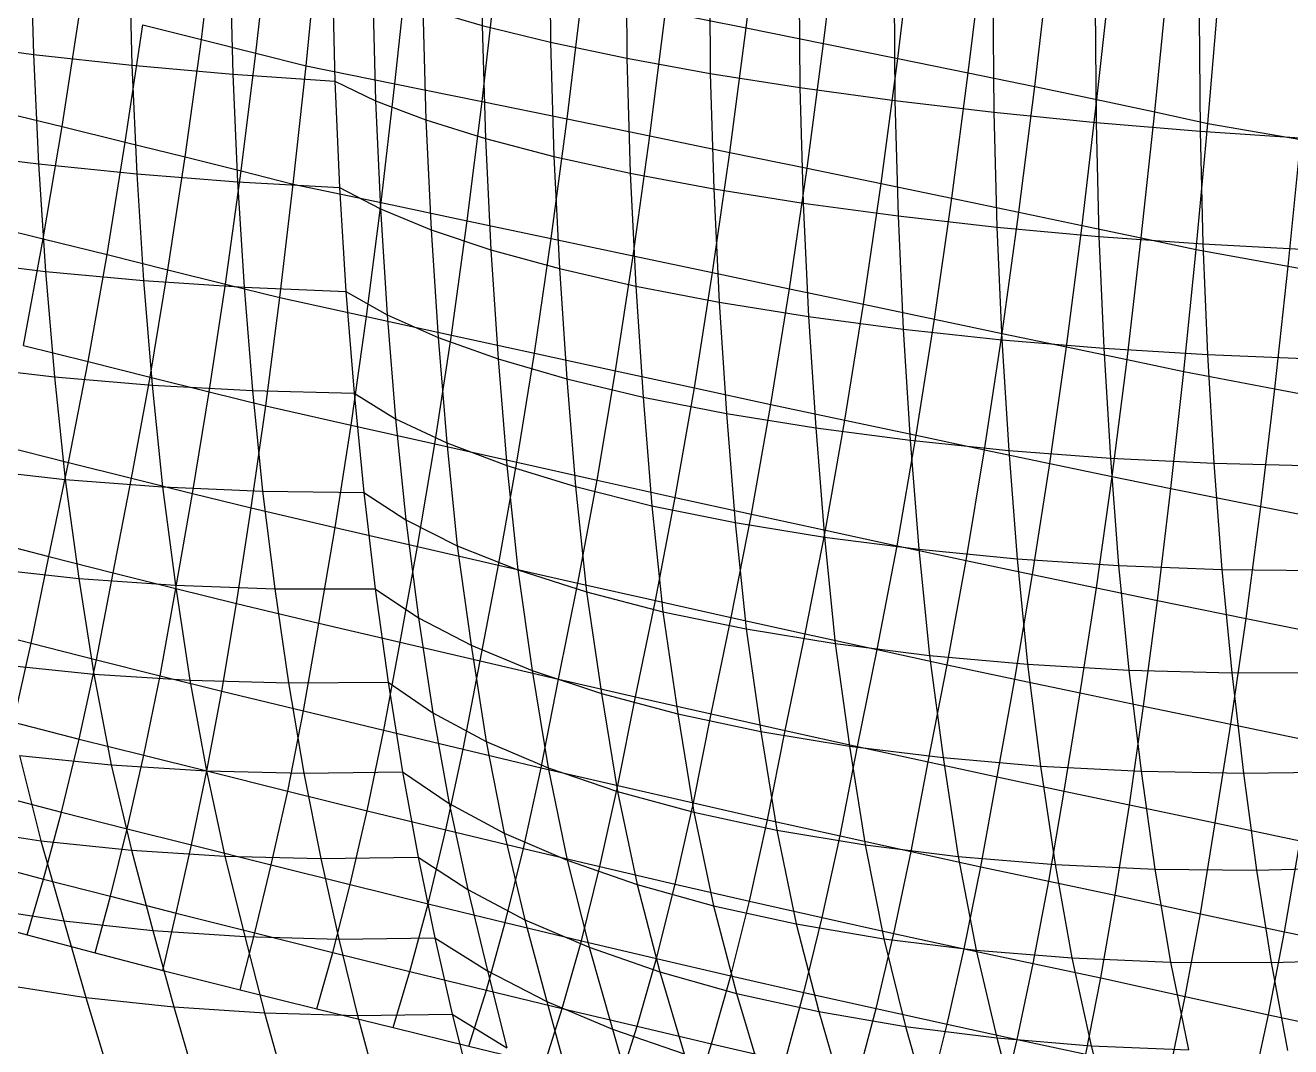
# Model space of a CAD drawing. Extents: x -429 to 429, y -1 to 209.
# Drawn here: x -311.76 to -287.11, y 40.71 to 60.62 of the extents above; entities that cross this region are included whole.
import ezdxf

# ---------------------------------------------------------------- set-up
doc = ezdxf.new("R2010")
doc.units = 0

msp = doc.modelspace()

# ---------------------------------------------------------------- linework, layer by layer
at = {"layer": 'default', "color": 3, "linetype": 'CONTINUOUS'}
for p, q in [((-297.718, 60.568, 106.184), (-297.418, 63.069, 106.42)), ((-308.332, 60.344, 112.397), (-308.034, 62.715, 112.582)), ((-296.208, 60.265, 105.187), (-295.9, 62.771, 105.424)), ((-307.27, 60.077, 110.995), (-306.999, 62.452, 111.155)), ((-294.763, 59.972, 104.099), (-294.454, 62.484, 104.329)), ((-306.291, 59.826, 109.534), (-306.055, 62.205, 109.665)), ((-306.291, 59.826, 109.534), (-306.055, 62.205, 109.665)), ((-293.39, 59.691, 102.922), (-293.085, 62.208, 103.139)), ((-292.095, 59.423, 101.662), (-291.801, 61.944, 101.861)), ((-304.559, 59.475, 109.005), (-304.305, 61.866, 109.179)), ((-290.882, 59.169, 100.323), (-290.607, 61.694, 100.499)), ((-302.862, 59.13, 108.377), (-302.589, 61.532, 108.586)), ((-289.755, 58.93, 98.911), (-289.507, 61.458, 99.06)), ((-301.205, 58.792, 107.652), (-300.915, 61.203, 107.887)), ((-288.72, 58.706, 97.431), (-288.508, 61.239, 97.55)), ((-288.72, 58.706, 97.431), (-288.508, 61.239, 97.55)), ((-311.045, 58.645, 114.746), (-310.693, 60.925, 115.004)), ((-299.594, 58.462, 106.834), (-299.29, 60.881, 107.085)), ((-299.29, 60.881, 107.085), (-297.718, 60.568, 106.184)), ((-309.814, 58.342, 113.495), (-309.475, 60.627, 113.734)), ((-309.475, 60.627, 113.734), (-308.332, 60.344, 112.397)), ((-298.033, 58.142, 105.924), (-297.718, 60.568, 106.184)), ((-297.718, 60.568, 106.184), (-296.208, 60.265, 105.187)), ((-308.65, 58.054, 112.18), (-308.332, 60.344, 112.397)), ((-308.332, 60.344, 112.397), (-307.27, 60.077, 110.995)), ((-296.529, 57.833, 104.926), (-296.208, 60.265, 105.187)), ((-296.208, 60.265, 105.187), (-294.763, 59.972, 104.099)), ((-307.558, 57.781, 110.807), (-307.27, 60.077, 110.995)), ((-307.27, 60.077, 110.995), (-306.291, 59.826, 109.534)), ((-295.086, 57.534, 103.843), (-294.763, 59.972, 104.099)), ((-294.763, 59.972, 104.099), (-293.39, 59.691, 102.922)), ((-306.541, 57.525, 109.377), (-306.291, 59.826, 109.534)), ((-306.541, 57.525, 109.377), (-306.291, 59.826, 109.534)), ((-306.291, 59.826, 109.534), (-304.559, 59.475, 109.005)), ((-293.709, 57.249, 102.678), (-293.39, 59.691, 102.922)), ((-293.39, 59.691, 102.922), (-292.095, 59.423, 101.662)), ((-304.83, 57.163, 108.801), (-304.559, 59.475, 109.005)), ((-304.559, 59.475, 109.005), (-302.862, 59.13, 108.377)), ((-292.402, 56.977, 101.436), (-292.095, 59.423, 101.662)), ((-292.095, 59.423, 101.662), (-290.882, 59.169, 100.323)), ((-312.342, 58.961, 115.931), (-311.045, 58.645, 114.746)), ((-303.154, 56.809, 108.135), (-302.862, 59.13, 108.377)), ((-302.862, 59.13, 108.377), (-301.205, 58.792, 107.652)), ((-291.17, 56.719, 100.121), (-290.882, 59.169, 100.323)), ((-290.882, 59.169, 100.323), (-289.755, 58.93, 98.911)), ((-290.017, 56.476, 98.736), (-289.755, 58.93, 98.911)), ((-289.755, 58.93, 98.911), (-288.72, 58.706, 97.431)), ((-301.515, 56.463, 107.383), (-301.205, 58.792, 107.652)), ((-301.205, 58.792, 107.652), (-299.594, 58.462, 106.834)), ((-288.946, 56.249, 97.287), (-288.72, 58.706, 97.431)), ((-288.946, 56.249, 97.287), (-288.72, 58.706, 97.431)), ((-288.72, 58.706, 97.431), (-286.912, 58.391, 97.017)), ((-311.412, 56.457, 114.461), (-311.045, 58.645, 114.746)), ((-311.045, 58.645, 114.746), (-309.814, 58.342, 113.495)), ((-299.92, 56.126, 106.546), (-299.594, 58.462, 106.834)), ((-299.594, 58.462, 106.834), (-298.033, 58.142, 105.924)), ((-310.167, 56.149, 113.228), (-309.814, 58.342, 113.495)), ((-309.814, 58.342, 113.495), (-308.65, 58.054, 112.18)), ((-287.155, 55.922, 96.827), (-286.912, 58.391, 97.017)), ((-308.982, 55.855, 111.938), (-308.65, 58.054, 112.18)), ((-308.65, 58.054, 112.18), (-307.558, 57.781, 110.807)), ((-298.371, 55.8, 105.626), (-298.033, 58.142, 105.924)), ((-298.033, 58.142, 105.924), (-296.529, 57.833, 104.926)), ((-307.86, 55.576, 110.593), (-307.558, 57.781, 110.807)), ((-307.558, 57.781, 110.807), (-306.541, 57.525, 109.377)), ((-296.873, 55.484, 104.627), (-296.529, 57.833, 104.926)), ((-296.529, 57.833, 104.926), (-295.086, 57.534, 103.843)), ((-306.804, 55.313, 109.197), (-306.541, 57.525, 109.377)), ((-306.804, 55.313, 109.197), (-306.541, 57.525, 109.377)), ((-306.541, 57.525, 109.377), (-304.83, 57.163, 108.801)), ((-295.431, 55.181, 103.55), (-295.086, 57.534, 103.843)), ((-295.086, 57.534, 103.843), (-293.709, 57.249, 102.678)), ((-294.049, 54.89, 102.398), (-293.709, 57.249, 102.678)), ((-293.709, 57.249, 102.678), (-292.402, 56.977, 101.436)), ((-305.116, 54.942, 108.572), (-304.83, 57.163, 108.801)), ((-304.83, 57.163, 108.801), (-303.154, 56.809, 108.135)), ((-292.73, 54.614, 101.176), (-292.402, 56.977, 101.436)), ((-292.402, 56.977, 101.436), (-291.17, 56.719, 100.121)), ((-312.715, 56.779, 115.633), (-311.412, 56.457, 114.461)), ((-303.461, 54.58, 107.869), (-303.154, 56.809, 108.135)), ((-303.154, 56.809, 108.135), (-301.515, 56.463, 107.383)), ((-291.477, 54.351, 99.886), (-291.17, 56.719, 100.121)), ((-291.17, 56.719, 100.121), (-290.017, 56.476, 98.736)), ((-301.841, 54.227, 107.088), (-301.515, 56.463, 107.383)), ((-301.515, 56.463, 107.383), (-299.92, 56.126, 106.546)), ((-290.295, 54.104, 98.531), (-290.017, 56.476, 98.736)), ((-290.017, 56.476, 98.736), (-288.946, 56.249, 97.287)), ((-311.799, 54.378, 114.143), (-311.412, 56.457, 114.461)), ((-311.412, 56.457, 114.461), (-310.167, 56.149, 113.228)), ((-289.187, 53.873, 97.116), (-288.946, 56.249, 97.287)), ((-289.187, 53.873, 97.116), (-288.946, 56.249, 97.287)), ((-288.946, 56.249, 97.287), (-287.155, 55.922, 96.827)), ((-310.539, 54.063, 112.93), (-310.167, 56.149, 113.228)), ((-310.167, 56.149, 113.228), (-308.982, 55.855, 111.938)), ((-300.261, 53.884, 106.231), (-299.92, 56.126, 106.546)), ((-299.92, 56.126, 106.546), (-298.371, 55.8, 105.626)), ((-309.331, 53.763, 111.667), (-308.982, 55.855, 111.938)), ((-308.982, 55.855, 111.938), (-307.86, 55.576, 110.593)), ((-298.724, 53.551, 105.301), (-298.371, 55.8, 105.626)), ((-298.371, 55.8, 105.626), (-296.873, 55.484, 104.627)), ((-287.415, 53.535, 96.607), (-287.155, 55.922, 96.827)), ((-287.155, 55.922, 96.827), (-285.395, 55.602, 96.265)), ((-308.177, 53.476, 110.354), (-307.86, 55.576, 110.593)), ((-307.86, 55.576, 110.593), (-306.804, 55.313, 109.197)), ((-297.233, 53.231, 104.299), (-296.873, 55.484, 104.627)), ((-296.873, 55.484, 104.627), (-295.431, 55.181, 103.55)), ((-307.078, 53.204, 108.995), (-306.804, 55.313, 109.197)), ((-307.078, 53.204, 108.995), (-306.804, 55.313, 109.197)), ((-306.804, 55.313, 109.197), (-305.116, 54.942, 108.572)), ((-295.792, 52.922, 103.228), (-295.431, 55.181, 103.55)), ((-295.431, 55.181, 103.55), (-294.049, 54.89, 102.398)), ((-305.416, 52.827, 108.318), (-305.116, 54.942, 108.572)), ((-305.116, 54.942, 108.572), (-303.461, 54.58, 107.869)), ((-294.404, 52.627, 102.09), (-294.049, 54.89, 102.398)), ((-294.049, 54.89, 102.398), (-292.73, 54.614, 101.176)), ((-303.785, 52.459, 107.572), (-303.461, 54.58, 107.869)), ((-303.461, 54.58, 107.869), (-301.841, 54.227, 107.088)), ((-293.071, 52.345, 100.887), (-292.73, 54.614, 101.176)), ((-292.73, 54.614, 101.176), (-291.477, 54.351, 99.886)), ((-311.799, 54.378, 114.143), (-310.539, 54.063, 112.93)), ((-291.798, 52.078, 99.623), (-291.477, 54.351, 99.886)), ((-291.477, 54.351, 99.886), (-290.295, 54.104, 98.531)), ((-310.923, 52.098, 112.606), (-310.539, 54.063, 112.93)), ((-310.539, 54.063, 112.93), (-309.331, 53.763, 111.667)), ((-302.186, 52.101, 106.76), (-301.841, 54.227, 107.088)), ((-301.841, 54.227, 107.088), (-300.261, 53.884, 106.231)), ((-290.587, 51.825, 98.299), (-290.295, 54.104, 98.531)), ((-290.295, 54.104, 98.531), (-289.187, 53.873, 97.116)), ((-309.69, 51.79, 111.371), (-309.331, 53.763, 111.667)), ((-309.331, 53.763, 111.667), (-308.177, 53.476, 110.354)), ((-300.622, 51.753, 105.882), (-300.261, 53.884, 106.231)), ((-300.261, 53.884, 106.231), (-298.724, 53.551, 105.301)), ((-289.44, 51.588, 96.92), (-289.187, 53.873, 97.116)), ((-289.44, 51.588, 96.92), (-289.187, 53.873, 97.116)), ((-289.187, 53.873, 97.116), (-287.415, 53.535, 96.607)), ((-299.097, 51.416, 104.94), (-298.724, 53.551, 105.301)), ((-298.724, 53.551, 105.301), (-297.233, 53.231, 104.299)), ((-287.69, 51.242, 96.361), (-287.415, 53.535, 96.607)), ((-287.415, 53.535, 96.607), (-285.674, 53.206, 96.006)), ((-308.502, 51.494, 110.093), (-308.177, 53.476, 110.354)), ((-308.177, 53.476, 110.354), (-307.078, 53.204, 108.995)), ((-307.36, 51.211, 108.774), (-307.078, 53.204, 108.995)), ((-307.36, 51.211, 108.774), (-307.078, 53.204, 108.995)), ((-307.078, 53.204, 108.995), (-305.416, 52.827, 108.318)), ((-297.613, 51.09, 103.935), (-297.233, 53.231, 104.299)), ((-297.233, 53.231, 104.299), (-295.792, 52.922, 103.228)), ((-305.727, 50.83, 108.041), (-305.416, 52.827, 108.318)), ((-305.416, 52.827, 108.318), (-303.785, 52.459, 107.572)), ((-296.172, 50.777, 102.87), (-295.792, 52.922, 103.228)), ((-295.792, 52.922, 103.228), (-294.404, 52.627, 102.09)), ((-294.777, 50.476, 101.746), (-294.404, 52.627, 102.09)), ((-294.404, 52.627, 102.09), (-293.071, 52.345, 100.887)), ((-312.199, 52.42, 113.798), (-310.923, 52.098, 112.606)), ((-304.121, 50.459, 107.252), (-303.785, 52.459, 107.572)), ((-303.785, 52.459, 107.572), (-302.186, 52.101, 106.76)), ((-293.431, 50.189, 100.565), (-293.071, 52.345, 100.887)), ((-293.071, 52.345, 100.887), (-291.798, 52.078, 99.623)), ((-311.303, 50.267, 112.274), (-310.923, 52.098, 112.606)), ((-310.923, 52.098, 112.606), (-309.69, 51.79, 111.371)), ((-302.544, 50.097, 106.406), (-302.186, 52.101, 106.76)), ((-302.186, 52.101, 106.76), (-300.622, 51.753, 105.882)), ((-292.135, 49.915, 99.329), (-291.798, 52.078, 99.623)), ((-291.798, 52.078, 99.623), (-290.587, 51.825, 98.299)), ((-310.047, 49.95, 111.065), (-309.69, 51.79, 111.371)), ((-309.69, 51.79, 111.371), (-308.502, 51.494, 110.093)), ((-290.892, 49.655, 98.04), (-290.587, 51.825, 98.299)), ((-290.587, 51.825, 98.299), (-289.44, 51.588, 96.92)), ((-300.998, 49.746, 105.505), (-300.622, 51.753, 105.882)), ((-300.622, 51.753, 105.882), (-299.097, 51.416, 104.94)), ((-289.704, 49.41, 96.701), (-289.44, 51.588, 96.92)), ((-289.704, 49.41, 96.701), (-289.44, 51.588, 96.92)), ((-289.44, 51.588, 96.92), (-287.69, 51.242, 96.361)), ((-308.828, 49.644, 109.819), (-308.502, 51.494, 110.093)), ((-308.502, 51.494, 110.093), (-307.36, 51.211, 108.774)), ((-299.485, 49.405, 104.55), (-299.097, 51.416, 104.94)), ((-299.097, 51.416, 104.94), (-297.613, 51.09, 103.935)), ((-307.645, 49.351, 108.538), (-307.36, 51.211, 108.774)), ((-307.645, 49.351, 108.538), (-307.36, 51.211, 108.774)), ((-307.36, 51.211, 108.774), (-305.727, 50.83, 108.041)), ((-298.007, 49.075, 103.542), (-297.613, 51.09, 103.935)), ((-297.613, 51.09, 103.935), (-296.172, 50.777, 102.87)), ((-287.977, 49.058, 96.087), (-287.69, 51.242, 96.361)), ((-287.69, 51.242, 96.361), (-285.968, 50.905, 95.72)), ((-306.04, 48.968, 107.755), (-305.727, 50.83, 108.041)), ((-305.727, 50.83, 108.041), (-304.121, 50.459, 107.252)), ((-312.594, 50.595, 113.446), (-311.303, 50.267, 112.274)), ((-296.567, 48.757, 102.483), (-296.172, 50.777, 102.87)), ((-296.172, 50.777, 102.87), (-294.777, 50.476, 101.746)), ((-304.458, 48.594, 106.924), (-304.121, 50.459, 107.252)), ((-304.121, 50.459, 107.252), (-302.544, 50.097, 106.406)), ((-295.164, 48.45, 101.373), (-294.777, 50.476, 101.746)), ((-294.777, 50.476, 101.746), (-293.431, 50.189, 100.565)), ((-311.645, 48.577, 111.972), (-311.303, 50.267, 112.274)), ((-311.303, 50.267, 112.274), (-310.047, 49.95, 111.065)), ((-302.902, 48.23, 106.047), (-302.544, 50.097, 106.406)), ((-302.544, 50.097, 106.406), (-300.998, 49.746, 105.505)), ((-293.802, 48.156, 100.215), (-293.431, 50.189, 100.565)), ((-293.431, 50.189, 100.565), (-292.135, 49.915, 99.329)), ((-310.375, 48.254, 110.777), (-310.047, 49.95, 111.065)), ((-310.047, 49.95, 111.065), (-308.828, 49.644, 109.819)), ((-292.482, 47.874, 99.009), (-292.135, 49.915, 99.329)), ((-292.135, 49.915, 99.329), (-290.892, 49.655, 98.04)), ((-309.137, 47.943, 109.55), (-308.828, 49.644, 109.819)), ((-308.828, 49.644, 109.819), (-307.645, 49.351, 108.538)), ((-301.372, 47.876, 105.124), (-300.998, 49.746, 105.505)), ((-300.998, 49.746, 105.505), (-299.485, 49.405, 104.55)), ((-291.206, 47.606, 97.758), (-290.892, 49.655, 98.04)), ((-290.892, 49.655, 98.04), (-289.704, 49.41, 96.701)), ((-307.931, 47.644, 108.291), (-307.645, 49.351, 108.538)), ((-307.931, 47.644, 108.291), (-307.645, 49.351, 108.538)), ((-307.645, 49.351, 108.538), (-306.04, 48.968, 107.755)), ((-299.87, 47.531, 104.157), (-299.485, 49.405, 104.55)), ((-299.485, 49.405, 104.55), (-298.007, 49.075, 103.542)), ((-289.975, 47.351, 96.462), (-289.704, 49.41, 96.701)), ((-289.975, 47.351, 96.462), (-289.704, 49.41, 96.701)), ((-289.704, 49.41, 96.701), (-287.977, 49.058, 96.087)), ((-298.398, 47.197, 103.145), (-298.007, 49.075, 103.542)), ((-298.007, 49.075, 103.542), (-296.567, 48.757, 102.483)), ((-312.946, 48.91, 113.133), (-311.645, 48.577, 111.972)), ((-306.342, 47.256, 107.477), (-306.04, 48.968, 107.755)), ((-306.04, 48.968, 107.755), (-304.458, 48.594, 106.924)), ((-288.275, 46.996, 95.791), (-287.977, 49.058, 96.087)), ((-287.977, 49.058, 96.087), (-286.278, 48.715, 95.402)), ((-311.995, 47.036, 111.649), (-311.645, 48.577, 111.972)), ((-311.645, 48.577, 111.972), (-310.375, 48.254, 110.777)), ((-304.775, 46.878, 106.621), (-304.458, 48.594, 106.924)), ((-304.458, 48.594, 106.924), (-302.902, 48.23, 106.047)), ((-296.956, 46.874, 102.091), (-296.567, 48.757, 102.483)), ((-296.567, 48.757, 102.483), (-295.164, 48.45, 101.373)), ((-295.546, 46.562, 100.994), (-295.164, 48.45, 101.373)), ((-295.164, 48.45, 101.373), (-293.802, 48.156, 100.215)), ((-310.71, 46.708, 110.47), (-310.375, 48.254, 110.777)), ((-310.375, 48.254, 110.777), (-309.137, 47.943, 109.55)), ((-303.23, 46.509, 105.725), (-302.902, 48.23, 106.047)), ((-302.902, 48.23, 106.047), (-301.372, 47.876, 105.124)), ((-294.17, 46.261, 99.857), (-293.802, 48.156, 100.215)), ((-293.802, 48.156, 100.215), (-292.482, 47.874, 99.009)), ((-309.452, 46.392, 109.262), (-309.137, 47.943, 109.55)), ((-309.137, 47.943, 109.55), (-307.931, 47.644, 108.291)), ((-301.709, 46.15, 104.789), (-301.372, 47.876, 105.124)), ((-301.372, 47.876, 105.124), (-299.87, 47.531, 104.157)), ((-292.827, 45.972, 98.679), (-292.482, 47.874, 99.009)), ((-292.482, 47.874, 99.009), (-291.206, 47.606, 97.758)), ((-308.222, 46.087, 108.027), (-307.931, 47.644, 108.291)), ((-308.222, 46.087, 108.027), (-307.931, 47.644, 108.291)), ((-307.931, 47.644, 108.291), (-306.342, 47.256, 107.477)), ((-291.521, 45.694, 97.462), (-291.206, 47.606, 97.758)), ((-291.206, 47.606, 97.758), (-289.975, 47.351, 96.462)), ((-300.214, 45.801, 103.813), (-299.87, 47.531, 104.157)), ((-299.87, 47.531, 104.157), (-298.398, 47.197, 103.145)), ((-290.25, 45.428, 96.207), (-289.975, 47.351, 96.462)), ((-290.25, 45.428, 96.207), (-289.975, 47.351, 96.462)), ((-289.975, 47.351, 96.462), (-288.275, 46.996, 95.791)), ((-306.65, 45.695, 107.18), (-306.342, 47.256, 107.477)), ((-306.342, 47.256, 107.477), (-304.775, 46.878, 106.621)), ((-298.744, 45.463, 102.799), (-298.398, 47.197, 103.145)), ((-298.398, 47.197, 103.145), (-296.956, 46.874, 102.091)), ((-311.995, 47.036, 111.649), (-310.71, 46.708, 110.47)), ((-305.098, 45.312, 106.299), (-304.775, 46.878, 106.621)), ((-304.775, 46.878, 106.621), (-303.23, 46.509, 105.725)), ((-297.301, 45.135, 101.746), (-296.956, 46.874, 102.091)), ((-296.956, 46.874, 102.091), (-295.546, 46.562, 100.994)), ((-288.576, 45.072, 95.483), (-288.275, 46.996, 95.791)), ((-288.275, 46.996, 95.791), (-286.599, 46.65, 95.059)), ((-311.055, 45.286, 110.138), (-310.71, 46.708, 110.47)), ((-310.71, 46.708, 110.47), (-309.452, 46.392, 109.262)), ((-309.777, 44.961, 108.952), (-309.452, 46.392, 109.262)), ((-309.452, 46.392, 109.262), (-308.222, 46.087, 108.027)), ((-303.566, 44.939, 105.382), (-303.23, 46.509, 105.725)), ((-303.23, 46.509, 105.725), (-301.709, 46.15, 104.789)), ((-295.886, 44.819, 100.657), (-295.546, 46.562, 100.994)), ((-295.546, 46.562, 100.994), (-294.17, 46.261, 99.857)), ((-302.055, 44.576, 104.432), (-301.709, 46.15, 104.789)), ((-301.709, 46.15, 104.789), (-300.214, 45.801, 103.813)), ((-294.5, 44.513, 99.531), (-294.17, 46.261, 99.857)), ((-294.17, 46.261, 99.857), (-292.827, 45.972, 98.679)), ((-308.522, 44.647, 107.742), (-308.222, 46.087, 108.027)), ((-308.522, 44.647, 107.742), (-308.222, 46.087, 108.027)), ((-308.222, 46.087, 108.027), (-306.65, 45.695, 107.18)), ((-293.144, 44.219, 98.369), (-292.827, 45.972, 98.679)), ((-292.827, 45.972, 98.679), (-291.521, 45.694, 97.462)), ((-312.355, 45.62, 111.301), (-311.055, 45.286, 110.138)), ((-306.969, 44.254, 106.862), (-306.65, 45.695, 107.18)), ((-306.65, 45.695, 107.18), (-305.098, 45.312, 106.299)), ((-300.565, 44.224, 103.448), (-300.214, 45.801, 103.813)), ((-300.214, 45.801, 103.813), (-298.744, 45.463, 102.799)), ((-291.819, 43.936, 97.172), (-291.521, 45.694, 97.462)), ((-291.521, 45.694, 97.462), (-290.25, 45.428, 96.207)), ((-299.098, 43.882, 102.43), (-298.744, 45.463, 102.799)), ((-298.744, 45.463, 102.799), (-297.301, 45.135, 101.746)), ((-290.526, 43.666, 95.941), (-290.25, 45.428, 96.207)), ((-290.526, 43.666, 95.941), (-290.25, 45.428, 96.207)), ((-290.25, 45.428, 96.207), (-288.576, 45.072, 95.483)), ((-311.405, 43.98, 109.793), (-311.055, 45.286, 110.138)), ((-311.055, 45.286, 110.138), (-309.777, 44.961, 108.952)), ((-305.432, 43.871, 105.953), (-305.098, 45.312, 106.299)), ((-305.098, 45.312, 106.299), (-303.566, 44.939, 105.382)), ((-297.653, 43.55, 101.379), (-297.301, 45.135, 101.746)), ((-297.301, 45.135, 101.746), (-295.886, 44.819, 100.657)), ((-310.104, 43.643, 108.631), (-309.777, 44.961, 108.952)), ((-309.777, 44.961, 108.952), (-308.522, 44.647, 107.742)), ((-303.913, 43.497, 105.015), (-303.566, 44.939, 105.382)), ((-303.566, 44.939, 105.382), (-302.055, 44.576, 104.432)), ((-288.866, 43.304, 95.184), (-288.576, 45.072, 95.483)), ((-288.576, 45.072, 95.483), (-286.923, 44.725, 94.708)), ((-308.82, 43.315, 107.45), (-308.522, 44.647, 107.742)), ((-308.82, 43.315, 107.45), (-308.522, 44.647, 107.742)), ((-308.522, 44.647, 107.742), (-306.969, 44.254, 106.862)), ((-296.233, 43.229, 100.297), (-295.886, 44.819, 100.657)), ((-295.886, 44.819, 100.657), (-294.5, 44.513, 99.531)), ((-287.227, 42.952, 94.384), (-286.923, 44.725, 94.708)), ((-302.411, 43.132, 104.049), (-302.055, 44.576, 104.432)), ((-302.055, 44.576, 104.432), (-300.565, 44.224, 103.448)), ((-294.838, 42.919, 99.183), (-294.5, 44.513, 99.531)), ((-294.5, 44.513, 99.531), (-293.144, 44.219, 98.369)), ((-312.721, 44.325, 110.937), (-311.405, 43.98, 109.793)), ((-307.289, 42.928, 106.532), (-306.969, 44.254, 106.862)), ((-306.969, 44.254, 106.862), (-305.432, 43.871, 105.953)), ((-300.928, 42.777, 103.056), (-300.565, 44.224, 103.448)), ((-300.565, 44.224, 103.448), (-299.098, 43.882, 102.43)), ((-293.468, 42.62, 98.037), (-293.144, 44.219, 98.369)), ((-293.144, 44.219, 98.369), (-291.819, 43.936, 97.172)), ((-311.725, 42.895, 109.469), (-311.405, 43.98, 109.793)), ((-311.405, 43.98, 109.793), (-310.104, 43.643, 108.631)), ((-292.124, 42.332, 96.861), (-291.819, 43.936, 97.172)), ((-291.819, 43.936, 97.172), (-290.526, 43.666, 95.941)), ((-310.398, 42.544, 108.336), (-310.104, 43.643, 108.631)), ((-310.104, 43.643, 108.631), (-308.82, 43.315, 107.45)), ((-305.771, 42.549, 105.592), (-305.432, 43.871, 105.953)), ((-305.432, 43.871, 105.953), (-303.913, 43.497, 105.015)), ((-299.463, 42.432, 102.034), (-299.098, 43.882, 102.43)), ((-299.098, 43.882, 102.43), (-297.653, 43.55, 101.379)), ((-290.806, 42.056, 95.656), (-290.526, 43.666, 95.941)), ((-290.806, 42.056, 95.656), (-290.526, 43.666, 95.941)), ((-290.526, 43.666, 95.941), (-288.866, 43.304, 95.184)), ((-304.267, 42.177, 104.63), (-303.913, 43.497, 105.015)), ((-303.913, 43.497, 105.015), (-302.411, 43.132, 104.049)), ((-298.017, 42.096, 100.986), (-297.653, 43.55, 101.379)), ((-297.653, 43.55, 101.379), (-296.233, 43.229, 100.297)), ((-313.062, 43.252, 110.589), (-311.725, 42.895, 109.469)), ((-309.082, 42.198, 107.191), (-308.82, 43.315, 107.45)), ((-309.082, 42.198, 107.191), (-308.82, 43.315, 107.45)), ((-308.82, 43.315, 107.45), (-307.289, 42.928, 106.532)), ((-296.591, 41.77, 99.91), (-296.233, 43.229, 100.297)), ((-296.233, 43.229, 100.297), (-294.838, 42.919, 99.183)), ((-289.163, 41.691, 94.866), (-288.866, 43.304, 95.184)), ((-288.866, 43.304, 95.184), (-287.227, 42.952, 94.384)), ((-307.577, 41.821, 106.229), (-307.289, 42.928, 106.532)), ((-307.289, 42.928, 106.532), (-305.771, 42.549, 105.592)), ((-302.776, 41.813, 103.647), (-302.411, 43.132, 104.049)), ((-302.411, 43.132, 104.049), (-300.928, 42.777, 103.056)), ((-295.186, 41.454, 98.809), (-294.838, 42.919, 99.183)), ((-294.838, 42.919, 99.183), (-293.468, 42.62, 98.037)), ((-287.538, 41.335, 94.038), (-287.227, 42.952, 94.384)), ((-287.227, 42.952, 94.384), (-285.609, 42.61, 93.541)), ((-311.725, 42.895, 109.469), (-310.398, 42.544, 108.336)), ((-301.3, 41.457, 102.643), (-300.928, 42.777, 103.056)), ((-300.928, 42.777, 103.056), (-299.463, 42.432, 102.034)), ((-310.398, 42.544, 108.336), (-309.082, 42.198, 107.191)), ((-306.082, 41.45, 105.253), (-305.771, 42.549, 105.592)), ((-305.771, 42.549, 105.592), (-304.267, 42.177, 104.63)), ((-299.838, 41.109, 101.617), (-299.463, 42.432, 102.034)), ((-299.463, 42.432, 102.034), (-298.017, 42.096, 100.986)), ((-293.801, 41.149, 97.681), (-293.468, 42.62, 98.037)), ((-293.468, 42.62, 98.037), (-292.124, 42.332, 96.861)), ((-309.082, 42.198, 107.191), (-307.577, 41.821, 106.229)), ((-304.595, 41.084, 104.264), (-304.267, 42.177, 104.63)), ((-304.267, 42.177, 104.63), (-302.776, 41.813, 103.647)), ((-292.437, 40.853, 96.528), (-292.124, 42.332, 96.861)), ((-292.124, 42.332, 96.861), (-290.806, 42.056, 95.656)), ((-298.39, 40.769, 100.571), (-298.017, 42.096, 100.986)), ((-298.017, 42.096, 100.986), (-296.591, 41.77, 99.91)), ((-291.096, 40.568, 95.349), (-290.806, 42.056, 95.656)), ((-291.096, 40.568, 95.349), (-290.806, 42.056, 95.656)), ((-290.806, 42.056, 95.656), (-289.163, 41.691, 94.866)), ((-307.577, 41.821, 106.229), (-306.082, 41.45, 105.253)), ((-303.118, 40.723, 103.261), (-302.776, 41.813, 103.647)), ((-302.776, 41.813, 103.647), (-301.3, 41.457, 102.643)), ((-296.958, 40.437, 99.504), (-296.591, 41.77, 99.91)), ((-296.591, 41.77, 99.91), (-295.186, 41.454, 98.809)), ((-289.47, 40.203, 94.524), (-289.163, 41.691, 94.866)), ((-289.163, 41.691, 94.866), (-287.538, 41.335, 94.038)), ((-306.082, 41.45, 105.253), (-304.595, 41.084, 104.264)), ((-301.649, 40.368, 102.245), (-301.3, 41.457, 102.643)), ((-301.3, 41.457, 102.643), (-299.838, 41.109, 101.617)), ((-295.54, 40.113, 98.417), (-295.186, 41.454, 98.809)), ((-295.186, 41.454, 98.809), (-293.801, 41.149, 97.681)), ((-287.859, 39.847, 93.668), (-287.538, 41.335, 94.038)), ((-287.538, 41.335, 94.038), (-285.932, 40.989, 93.175)), ((-304.595, 41.084, 104.264), (-303.118, 40.723, 103.261)), ((-300.19, 40.018, 101.215), (-299.838, 41.109, 101.617)), ((-299.838, 41.109, 101.617), (-298.39, 40.769, 100.571)), ((-294.139, 39.798, 97.31), (-293.801, 41.149, 97.681)), ((-293.801, 41.149, 97.681), (-292.437, 40.853, 96.528)), ((-303.118, 40.723, 103.261), (-301.649, 40.368, 102.245)), ((-298.74, 39.674, 100.171), (-298.39, 40.769, 100.571)), ((-298.39, 40.769, 100.571), (-296.958, 40.437, 99.504)), ((-292.753, 39.491, 96.183), (-292.437, 40.853, 96.528)), ((-292.437, 40.853, 96.528), (-291.096, 40.568, 95.349))]:
    msp.add_line(p, q, dxfattribs=at)
at = {"layer": 'default', "color": 5, "linetype": 'CONTINUOUS'}
for p, q in [((-302.877, 62.855, 66.988), (-302.858, 60.616, 67.181)), ((-301.546, 62.55, 65.405), (-301.527, 60.29, 65.6)), ((-311.664, 62.223, 73.7), (-311.603, 60.051, 73.95)), ((-300.059, 62.252, 63.973), (-300.04, 59.977, 64.169)), ((-309.744, 61.996, 73.139), (-309.685, 59.84, 73.385)), ((-298.433, 61.964, 62.708), (-298.415, 59.68, 62.905)), ((-307.776, 61.8, 72.787), (-307.72, 59.666, 73.027)), ((-296.686, 61.69, 61.624), (-296.668, 59.404, 61.822)), ((-305.782, 61.637, 72.648), (-305.728, 59.53, 72.881)), ((-305.782, 61.637, 72.648), (-305.728, 59.53, 72.881)), ((-294.838, 61.432, 60.734), (-294.819, 59.15, 60.932)), ((-304.997, 61.293, 70.725), (-304.939, 59.148, 70.965)), ((-292.908, 61.194, 60.046), (-292.889, 58.922, 60.244)), ((-304.019, 60.952, 68.896), (-302.858, 60.616, 67.181)), ((-304.019, 60.952, 68.896), (-303.957, 58.774, 69.143)), ((-290.918, 60.977, 59.57), (-290.9, 58.722, 59.766)), ((-288.89, 60.785, 59.309), (-288.872, 58.553, 59.503)), ((-302.858, 60.616, 67.181), (-301.527, 60.29, 65.6)), ((-302.858, 60.616, 67.181), (-302.794, 58.412, 67.434)), ((-313.453, 60.296, 74.716), (-311.603, 60.051, 73.95)), ((-301.527, 60.29, 65.6), (-300.04, 59.977, 64.169)), ((-301.527, 60.29, 65.6), (-301.461, 58.064, 65.858)), ((-311.603, 60.051, 73.95), (-309.685, 59.84, 73.385)), ((-311.603, 60.051, 73.95), (-311.503, 57.916, 74.255)), ((-300.04, 59.977, 64.169), (-298.415, 59.68, 62.905)), ((-300.04, 59.977, 64.169), (-299.974, 57.737, 64.431)), ((-309.685, 59.84, 73.385), (-307.72, 59.666, 73.027)), ((-309.685, 59.84, 73.385), (-309.589, 57.721, 73.684)), ((-307.72, 59.666, 73.027), (-305.728, 59.53, 72.881)), ((-307.72, 59.666, 73.027), (-307.627, 57.569, 73.319)), ((-298.415, 59.68, 62.905), (-296.668, 59.404, 61.822)), ((-298.415, 59.68, 62.905), (-298.349, 57.432, 63.17)), ((-305.728, 59.53, 72.881), (-304.939, 59.148, 70.965)), ((-305.728, 59.53, 72.881), (-305.639, 57.46, 73.162)), ((-305.728, 59.53, 72.881), (-305.639, 57.46, 73.162)), ((-296.668, 59.404, 61.822), (-294.819, 59.15, 60.932)), ((-296.668, 59.404, 61.822), (-296.604, 57.153, 62.088)), ((-304.939, 59.148, 70.965), (-303.957, 58.774, 69.143)), ((-304.939, 59.148, 70.965), (-304.843, 57.041, 71.256)), ((-294.819, 59.15, 60.932), (-292.889, 58.922, 60.244)), ((-294.819, 59.15, 60.932), (-294.757, 56.904, 61.197)), ((-303.957, 58.774, 69.143), (-302.794, 58.412, 67.434)), ((-303.957, 58.774, 69.143), (-303.856, 56.634, 69.443)), ((-292.889, 58.922, 60.244), (-290.9, 58.722, 59.766)), ((-292.889, 58.922, 60.244), (-292.83, 56.687, 60.506)), ((-290.9, 58.722, 59.766), (-288.872, 58.553, 59.503)), ((-290.9, 58.722, 59.766), (-290.842, 56.504, 60.024)), ((-288.872, 58.553, 59.503), (-286.828, 58.416, 59.459)), ((-288.872, 58.553, 59.503), (-288.817, 56.358, 59.755)), ((-302.794, 58.412, 67.434), (-301.461, 58.064, 65.858)), ((-302.794, 58.412, 67.434), (-302.689, 56.245, 67.743)), ((-313.35, 58.151, 75.024), (-311.503, 57.916, 74.255)), ((-301.461, 58.064, 65.858), (-299.974, 57.737, 64.431)), ((-301.461, 58.064, 65.858), (-301.355, 55.877, 66.174)), ((-311.503, 57.916, 74.255), (-309.589, 57.721, 73.684)), ((-311.503, 57.916, 74.255), (-311.366, 55.821, 74.608)), ((-309.589, 57.721, 73.684), (-307.627, 57.569, 73.319)), ((-309.589, 57.721, 73.684), (-309.456, 55.642, 74.031)), ((-299.974, 57.737, 64.431), (-298.349, 57.432, 63.17)), ((-299.974, 57.737, 64.431), (-299.867, 55.535, 64.752)), ((-307.627, 57.569, 73.319), (-305.639, 57.46, 73.162)), ((-307.627, 57.569, 73.319), (-307.499, 55.512, 73.658)), ((-305.639, 57.46, 73.162), (-304.843, 57.041, 71.256)), ((-305.639, 57.46, 73.162), (-305.515, 55.431, 73.49)), ((-305.639, 57.46, 73.162), (-305.515, 55.431, 73.49)), ((-298.349, 57.432, 63.17), (-296.604, 57.153, 62.088)), ((-298.349, 57.432, 63.17), (-298.243, 55.222, 63.494)), ((-304.843, 57.041, 71.256), (-303.856, 56.634, 69.443)), ((-304.843, 57.041, 71.256), (-304.711, 54.973, 71.596)), ((-296.604, 57.153, 62.088), (-294.757, 56.904, 61.197)), ((-296.604, 57.153, 62.088), (-296.5, 54.941, 62.413)), ((-294.757, 56.904, 61.197), (-292.83, 56.687, 60.506)), ((-294.757, 56.904, 61.197), (-294.656, 54.696, 61.52)), ((-303.856, 56.634, 69.443), (-302.689, 56.245, 67.743)), ((-303.856, 56.634, 69.443), (-303.719, 54.534, 69.793)), ((-292.83, 56.687, 60.506), (-290.842, 56.504, 60.024)), ((-292.83, 56.687, 60.506), (-292.732, 54.49, 60.826)), ((-290.842, 56.504, 60.024), (-288.817, 56.358, 59.755)), ((-290.842, 56.504, 60.024), (-290.749, 54.324, 60.338)), ((-302.689, 56.245, 67.743), (-301.355, 55.877, 66.174)), ((-302.689, 56.245, 67.743), (-302.548, 54.118, 68.102)), ((-288.817, 56.358, 59.755), (-286.776, 56.249, 59.703)), ((-288.817, 56.358, 59.755), (-288.727, 54.2, 60.061)), ((-313.209, 56.045, 75.381), (-311.366, 55.821, 74.608)), ((-311.366, 55.821, 74.608), (-309.456, 55.642, 74.031)), ((-311.366, 55.821, 74.608), (-311.196, 53.769, 75.002)), ((-301.355, 55.877, 66.174), (-299.867, 55.535, 64.752)), ((-301.355, 55.877, 66.174), (-301.212, 53.73, 66.54)), ((-309.456, 55.642, 74.031), (-307.499, 55.512, 73.658)), ((-309.456, 55.642, 74.031), (-309.289, 53.607, 74.421)), ((-307.499, 55.512, 73.658), (-305.515, 55.431, 73.49)), ((-307.499, 55.512, 73.658), (-307.336, 53.499, 74.04)), ((-299.867, 55.535, 64.752), (-298.243, 55.222, 63.494)), ((-299.867, 55.535, 64.752), (-299.724, 53.373, 65.124)), ((-305.515, 55.431, 73.49), (-304.711, 54.973, 71.596)), ((-305.515, 55.431, 73.49), (-305.357, 53.447, 73.864)), ((-305.515, 55.431, 73.49), (-305.357, 53.447, 73.864)), ((-298.243, 55.222, 63.494), (-296.5, 54.941, 62.413)), ((-298.243, 55.222, 63.494), (-298.101, 53.052, 63.869)), ((-304.711, 54.973, 71.596), (-303.719, 54.534, 69.793)), ((-304.711, 54.973, 71.596), (-304.548, 52.951, 71.98)), ((-296.5, 54.941, 62.413), (-294.656, 54.696, 61.52)), ((-296.5, 54.941, 62.413), (-296.36, 52.77, 62.79)), ((-303.719, 54.534, 69.793), (-302.548, 54.118, 68.102)), ((-303.719, 54.534, 69.793), (-303.551, 52.479, 70.187)), ((-294.656, 54.696, 61.52), (-292.732, 54.49, 60.826)), ((-294.656, 54.696, 61.52), (-294.52, 52.53, 61.896)), ((-292.732, 54.49, 60.826), (-290.749, 54.324, 60.338)), ((-292.732, 54.49, 60.826), (-292.599, 52.334, 61.198)), ((-290.749, 54.324, 60.338), (-288.727, 54.2, 60.061)), ((-290.749, 54.324, 60.338), (-290.62, 52.185, 60.704)), ((-302.548, 54.118, 68.102), (-301.212, 53.73, 66.54)), ((-302.548, 54.118, 68.102), (-302.378, 52.036, 68.504)), ((-288.727, 54.2, 60.061), (-286.689, 54.12, 59.998)), ((-288.727, 54.2, 60.061), (-288.603, 52.084, 60.418)), ((-313.035, 53.983, 75.777), (-311.196, 53.769, 75.002)), ((-311.196, 53.769, 75.002), (-309.289, 53.607, 74.421)), ((-311.196, 53.769, 75.002), (-310.987, 51.768, 75.448)), ((-309.289, 53.607, 74.421), (-307.336, 53.499, 74.04)), ((-309.289, 53.607, 74.421), (-309.086, 51.622, 74.86)), ((-301.212, 53.73, 66.54), (-299.724, 53.373, 65.124)), ((-301.212, 53.73, 66.54), (-301.04, 51.627, 66.949)), ((-307.336, 53.499, 74.04), (-305.357, 53.447, 73.864)), ((-307.336, 53.499, 74.04), (-307.139, 51.537, 74.47)), ((-305.357, 53.447, 73.864), (-304.548, 52.951, 71.98)), ((-305.357, 53.447, 73.864), (-305.166, 51.512, 74.282)), ((-305.357, 53.447, 73.864), (-305.166, 51.512, 74.282)), ((-299.724, 53.373, 65.124), (-298.101, 53.052, 63.869)), ((-299.724, 53.373, 65.124), (-299.552, 51.255, 65.538)), ((-298.101, 53.052, 63.869), (-296.36, 52.77, 62.79)), ((-298.101, 53.052, 63.869), (-297.929, 50.926, 64.287)), ((-304.548, 52.951, 71.98), (-303.551, 52.479, 70.187)), ((-304.548, 52.951, 71.98), (-304.348, 50.979, 72.412)), ((-296.36, 52.77, 62.79), (-294.52, 52.53, 61.896)), ((-296.36, 52.77, 62.79), (-296.19, 50.642, 63.208)), ((-294.52, 52.53, 61.896), (-292.599, 52.334, 61.198)), ((-294.52, 52.53, 61.896), (-294.352, 50.407, 62.314)), ((-303.551, 52.479, 70.187), (-302.378, 52.036, 68.504)), ((-303.551, 52.479, 70.187), (-303.345, 50.475, 70.631)), ((-292.599, 52.334, 61.198), (-290.62, 52.185, 60.704)), ((-292.599, 52.334, 61.198), (-292.435, 50.223, 61.614)), ((-302.378, 52.036, 68.504), (-301.04, 51.627, 66.949)), ((-302.378, 52.036, 68.504), (-302.167, 50.005, 68.959)), ((-290.62, 52.185, 60.704), (-288.603, 52.084, 60.418)), ((-290.62, 52.185, 60.704), (-290.459, 50.092, 61.114)), ((-288.603, 52.084, 60.418), (-286.569, 52.033, 60.344)), ((-288.603, 52.084, 60.418), (-288.446, 50.015, 60.821)), ((-312.822, 51.971, 76.227), (-310.987, 51.768, 75.448)), ((-310.987, 51.768, 75.448), (-309.086, 51.622, 74.86)), ((-310.987, 51.768, 75.448), (-310.722, 49.839, 75.985)), ((-309.086, 51.622, 74.86), (-307.139, 51.537, 74.47)), ((-309.086, 51.622, 74.86), (-308.835, 49.706, 75.379)), ((-307.139, 51.537, 74.47), (-305.166, 51.512, 74.282)), ((-307.139, 51.537, 74.47), (-306.903, 49.637, 74.964)), ((-301.04, 51.627, 66.949), (-299.552, 51.255, 65.538)), ((-301.04, 51.627, 66.949), (-300.827, 49.576, 67.413)), ((-305.166, 51.512, 74.282), (-304.348, 50.979, 72.412)), ((-305.166, 51.512, 74.282), (-304.943, 49.633, 74.742)), ((-305.166, 51.512, 74.282), (-304.943, 49.633, 74.742)), ((-299.552, 51.255, 65.538), (-297.929, 50.926, 64.287)), ((-299.552, 51.255, 65.538), (-299.338, 49.19, 66.009)), ((-304.348, 50.979, 72.412), (-303.345, 50.475, 70.631)), ((-304.348, 50.979, 72.412), (-304.098, 49.067, 72.9)), ((-297.929, 50.926, 64.287), (-296.19, 50.642, 63.208)), ((-297.929, 50.926, 64.287), (-297.717, 48.853, 64.761)), ((-296.19, 50.642, 63.208), (-294.352, 50.407, 62.314)), ((-296.19, 50.642, 63.208), (-295.98, 48.568, 63.684)), ((-303.345, 50.475, 70.631), (-302.167, 50.005, 68.959)), ((-303.345, 50.475, 70.631), (-303.076, 48.536, 71.145)), ((-294.352, 50.407, 62.314), (-292.435, 50.223, 61.614)), ((-294.352, 50.407, 62.314), (-294.146, 48.338, 62.789)), ((-292.435, 50.223, 61.614), (-290.459, 50.092, 61.114)), ((-292.435, 50.223, 61.614), (-292.233, 48.165, 62.084)), ((-290.459, 50.092, 61.114), (-288.446, 50.015, 60.821)), ((-290.459, 50.092, 61.114), (-290.263, 48.051, 61.578)), ((-312.544, 50.035, 76.775), (-310.722, 49.839, 75.985)), ((-310.722, 49.839, 75.985), (-308.835, 49.706, 75.379)), ((-310.722, 49.839, 75.985), (-310.429, 47.974, 76.554)), ((-302.167, 50.005, 68.959), (-300.827, 49.576, 67.413)), ((-302.167, 50.005, 68.959), (-301.885, 48.045, 69.496)), ((-288.446, 50.015, 60.821), (-286.416, 49.993, 60.738)), ((-288.446, 50.015, 60.821), (-288.256, 47.997, 61.275)), ((-308.835, 49.706, 75.379), (-306.903, 49.637, 74.964)), ((-308.835, 49.706, 75.379), (-308.556, 47.853, 75.932)), ((-306.903, 49.637, 74.964), (-304.943, 49.633, 74.742)), ((-306.903, 49.637, 74.964), (-306.637, 47.801, 75.492)), ((-304.943, 49.633, 74.742), (-304.098, 49.067, 72.9)), ((-304.943, 49.633, 74.742), (-304.69, 47.817, 75.24)), ((-304.943, 49.633, 74.742), (-304.69, 47.817, 75.24)), ((-300.827, 49.576, 67.413), (-299.338, 49.19, 66.009)), ((-300.827, 49.576, 67.413), (-300.538, 47.598, 67.969)), ((-304.098, 49.067, 72.9), (-303.076, 48.536, 71.145)), ((-304.098, 49.067, 72.9), (-303.821, 47.219, 73.424)), ((-299.338, 49.19, 66.009), (-297.717, 48.853, 64.761)), ((-299.338, 49.19, 66.009), (-299.048, 47.202, 66.58)), ((-297.717, 48.853, 64.761), (-295.98, 48.568, 63.684)), ((-297.717, 48.853, 64.761), (-297.431, 46.858, 65.342)), ((-303.076, 48.536, 71.145), (-301.885, 48.045, 69.496)), ((-303.076, 48.536, 71.145), (-302.78, 46.662, 71.695)), ((-295.98, 48.568, 63.684), (-294.146, 48.338, 62.789)), ((-295.98, 48.568, 63.684), (-295.702, 46.572, 64.268)), ((-294.146, 48.338, 62.789), (-292.233, 48.165, 62.084)), ((-294.146, 48.338, 62.789), (-293.878, 46.345, 63.368)), ((-312.238, 48.163, 77.354), (-310.429, 47.974, 76.554)), ((-292.233, 48.165, 62.084), (-290.263, 48.051, 61.578)), ((-292.233, 48.165, 62.084), (-291.979, 46.181, 62.651)), ((-310.429, 47.974, 76.554), (-308.556, 47.853, 75.932)), ((-310.429, 47.974, 76.554), (-310.086, 46.204, 77.202)), ((-308.556, 47.853, 75.932), (-306.637, 47.801, 75.492)), ((-308.556, 47.853, 75.932), (-308.234, 46.089, 76.552)), ((-301.885, 48.045, 69.496), (-300.538, 47.598, 67.969)), ((-301.885, 48.045, 69.496), (-301.577, 46.15, 70.068)), ((-290.263, 48.051, 61.578), (-288.256, 47.997, 61.275)), ((-290.263, 48.051, 61.578), (-290.022, 46.08, 62.125)), ((-288.256, 47.997, 61.275), (-286.232, 48.004, 61.179)), ((-288.256, 47.997, 61.275), (-288.028, 46.043, 61.795)), ((-306.637, 47.801, 75.492), (-304.69, 47.817, 75.24)), ((-306.637, 47.801, 75.492), (-306.337, 46.045, 76.073)), ((-304.69, 47.817, 75.24), (-303.821, 47.219, 73.424)), ((-304.69, 47.817, 75.24), (-304.411, 46.072, 75.77)), ((-304.69, 47.817, 75.24), (-304.411, 46.072, 75.77)), ((-300.538, 47.598, 67.969), (-299.048, 47.202, 66.58)), ((-300.538, 47.598, 67.969), (-300.224, 45.687, 68.56)), ((-303.821, 47.219, 73.424), (-302.78, 46.662, 71.695)), ((-303.821, 47.219, 73.424), (-303.501, 45.451, 73.995)), ((-299.048, 47.202, 66.58), (-297.431, 46.858, 65.342)), ((-299.048, 47.202, 66.58), (-298.733, 45.28, 67.185)), ((-297.431, 46.858, 65.342), (-295.702, 46.572, 64.268)), ((-297.431, 46.858, 65.342), (-297.119, 44.93, 65.955)), ((-302.78, 46.662, 71.695), (-301.577, 46.15, 70.068)), ((-302.78, 46.662, 71.695), (-302.429, 44.874, 72.304)), ((-311.875, 46.388, 78.019), (-310.086, 46.204, 77.202)), ((-311.875, 46.388, 78.019), (-311.457, 44.724, 78.762)), ((-295.702, 46.572, 64.268), (-293.878, 46.345, 63.368)), ((-295.702, 46.572, 64.268), (-295.397, 44.643, 64.883)), ((-310.086, 46.204, 77.202), (-308.234, 46.089, 76.552)), ((-310.086, 46.204, 77.202), (-309.695, 44.54, 77.923)), ((-301.577, 46.15, 70.068), (-300.224, 45.687, 68.56)), ((-301.577, 46.15, 70.068), (-301.206, 44.347, 70.711)), ((-293.878, 46.345, 63.368), (-291.979, 46.181, 62.651)), ((-293.878, 46.345, 63.368), (-293.584, 44.42, 63.979)), ((-291.979, 46.181, 62.651), (-290.022, 46.08, 62.125)), ((-291.979, 46.181, 62.651), (-291.697, 44.263, 63.252)), ((-308.234, 46.089, 76.552), (-306.337, 46.045, 76.073)), ((-308.234, 46.089, 76.552), (-307.873, 44.425, 77.234)), ((-306.337, 46.045, 76.073), (-304.411, 46.072, 75.77)), ((-306.337, 46.045, 76.073), (-306.006, 44.381, 76.701)), ((-304.411, 46.072, 75.77), (-303.501, 45.451, 73.995)), ((-304.411, 46.072, 75.77), (-304.109, 44.408, 76.329)), ((-304.411, 46.072, 75.77), (-304.109, 44.408, 76.329)), ((-290.022, 46.08, 62.125), (-288.028, 46.043, 61.795)), ((-290.022, 46.08, 62.125), (-289.754, 44.175, 62.708)), ((-288.028, 46.043, 61.795), (-286.017, 46.072, 61.664)), ((-288.028, 46.043, 61.795), (-287.773, 44.155, 62.353)), ((-300.224, 45.687, 68.56), (-298.733, 45.28, 67.185)), ((-300.224, 45.687, 68.56), (-299.843, 43.873, 69.231)), ((-303.501, 45.451, 73.995), (-302.429, 44.874, 72.304)), ((-303.501, 45.451, 73.995), (-303.14, 43.773, 74.607)), ((-298.733, 45.28, 67.185), (-297.119, 44.93, 65.955)), ((-298.733, 45.28, 67.185), (-298.35, 43.458, 67.877)), ((-313.147, 44.977, 79.746), (-311.457, 44.724, 78.762)), ((-302.429, 44.874, 72.304), (-301.206, 44.347, 70.711)), ((-302.429, 44.874, 72.304), (-302.027, 43.185, 72.967)), ((-297.119, 44.93, 65.955), (-295.397, 44.643, 64.883)), ((-297.119, 44.93, 65.955), (-296.742, 43.104, 66.661)), ((-311.457, 44.724, 78.762), (-309.695, 44.54, 77.923)), ((-311.457, 44.724, 78.762), (-311.009, 43.165, 79.538)), ((-295.397, 44.643, 64.883), (-293.584, 44.42, 63.979)), ((-295.397, 44.643, 64.883), (-295.032, 42.816, 65.592)), ((-309.695, 44.54, 77.923), (-307.873, 44.425, 77.234)), ((-309.695, 44.54, 77.923), (-309.275, 42.978, 78.674)), ((-307.873, 44.425, 77.234), (-306.006, 44.381, 76.701)), ((-307.873, 44.425, 77.234), (-307.485, 42.859, 77.946)), ((-306.006, 44.381, 76.701), (-304.109, 44.408, 76.329)), ((-306.006, 44.381, 76.701), (-305.651, 42.81, 77.357)), ((-304.109, 44.408, 76.329), (-303.14, 43.773, 74.607)), ((-304.109, 44.408, 76.329), (-303.784, 42.832, 76.912)), ((-304.109, 44.408, 76.329), (-303.784, 42.832, 76.912)), ((-293.584, 44.42, 63.979), (-291.697, 44.263, 63.252)), ((-293.584, 44.42, 63.979), (-293.236, 42.594, 64.681)), ((-301.206, 44.347, 70.711), (-299.843, 43.873, 69.231)), ((-301.206, 44.347, 70.711), (-300.776, 42.65, 71.42)), ((-291.697, 44.263, 63.252), (-289.754, 44.175, 62.708)), ((-291.697, 44.263, 63.252), (-291.368, 42.442, 63.936)), ((-289.754, 44.175, 62.708), (-287.773, 44.155, 62.353)), ((-289.754, 44.175, 62.708), (-289.446, 42.36, 63.362)), ((-287.773, 44.155, 62.353), (-285.774, 44.204, 62.19)), ((-287.773, 44.155, 62.353), (-287.486, 42.35, 62.966)), ((-303.14, 43.773, 74.607), (-302.027, 43.185, 72.967)), ((-303.14, 43.773, 74.607), (-302.756, 42.188, 75.248)), ((-299.843, 43.873, 69.231), (-298.35, 43.458, 67.877)), ((-299.843, 43.873, 69.231), (-299.398, 42.17, 69.977)), ((-312.676, 43.421, 80.531), (-311.009, 43.165, 79.538)), ((-298.35, 43.458, 67.877), (-296.742, 43.104, 66.661)), ((-298.35, 43.458, 67.877), (-297.903, 41.751, 68.651)), ((-311.009, 43.165, 79.538), (-309.275, 42.978, 78.674)), ((-311.009, 43.165, 79.538), (-310.584, 41.674, 80.26)), ((-302.027, 43.185, 72.967), (-300.776, 42.65, 71.42)), ((-302.027, 43.185, 72.967), (-301.598, 41.595, 73.661)), ((-309.275, 42.978, 78.674), (-307.485, 42.859, 77.946)), ((-309.275, 42.978, 78.674), (-308.869, 41.487, 79.381)), ((-296.742, 43.104, 66.661), (-295.032, 42.816, 65.592)), ((-296.742, 43.104, 66.661), (-296.303, 41.395, 67.451)), ((-307.485, 42.859, 77.946), (-305.651, 42.81, 77.357)), ((-307.485, 42.859, 77.946), (-307.099, 41.369, 78.628)), ((-305.651, 42.81, 77.357), (-303.784, 42.832, 76.912)), ((-305.651, 42.81, 77.357), (-305.287, 41.322, 78.004)), ((-303.784, 42.832, 76.912), (-302.756, 42.188, 75.248)), ((-303.784, 42.832, 76.912), (-303.443, 41.345, 77.514)), ((-303.784, 42.832, 76.912), (-303.443, 41.345, 77.514)), ((-295.032, 42.816, 65.592), (-293.236, 42.594, 64.681)), ((-295.032, 42.816, 65.592), (-294.609, 41.105, 66.387)), ((-300.776, 42.65, 71.42), (-299.398, 42.17, 69.977)), ((-300.776, 42.65, 71.42), (-300.318, 41.056, 72.161)), ((-293.236, 42.594, 64.681), (-291.368, 42.442, 63.936)), ((-293.236, 42.594, 64.681), (-292.835, 40.883, 65.466)), ((-291.368, 42.442, 63.936), (-289.446, 42.36, 63.362)), ((-291.368, 42.442, 63.936), (-290.994, 40.73, 64.695)), ((-287.486, 42.35, 62.966), (-285.505, 42.411, 62.75)), ((-302.756, 42.188, 75.248), (-301.598, 41.595, 73.661)), ((-302.756, 42.188, 75.248), (-302.377, 40.689, 75.89)), ((-299.398, 42.17, 69.977), (-297.903, 41.751, 68.651)), ((-299.398, 42.17, 69.977), (-298.925, 40.574, 70.758)), ((-289.446, 42.36, 63.362), (-287.486, 42.35, 62.966)), ((-289.446, 42.36, 63.362), (-289.101, 40.649, 64.081)), ((-287.486, 42.35, 62.966), (-287.169, 40.639, 63.629)), ((-312.236, 41.93, 81.259), (-310.584, 41.674, 80.26)), ((-310.584, 41.674, 80.26), (-308.869, 41.487, 79.381)), ((-310.584, 41.674, 80.26), (-310.162, 40.276, 80.966)), ((-297.903, 41.751, 68.651), (-296.303, 41.395, 67.451)), ((-297.903, 41.751, 68.651), (-297.427, 40.153, 69.46)), ((-308.869, 41.487, 79.381), (-307.099, 41.369, 78.628)), ((-308.869, 41.487, 79.381), (-308.461, 40.089, 80.075)), ((-301.598, 41.595, 73.661), (-300.318, 41.056, 72.161)), ((-301.598, 41.595, 73.661), (-301.192, 40.086, 74.339)), ((-307.099, 41.369, 78.628), (-305.287, 41.322, 78.004)), ((-307.099, 41.369, 78.628), (-306.709, 39.973, 79.302)), ((-305.287, 41.322, 78.004), (-303.443, 41.345, 77.514)), ((-305.287, 41.322, 78.004), (-304.915, 39.928, 78.651)), ((-303.443, 41.345, 77.514), (-302.377, 40.689, 75.89)), ((-303.443, 41.345, 77.514), (-303.09, 39.955, 78.125)), ((-303.443, 41.345, 77.514), (-303.09, 39.955, 78.125)), ((-296.303, 41.395, 67.451), (-294.609, 41.105, 66.387)), ((-296.303, 41.395, 67.451), (-295.834, 39.796, 68.278)), ((-300.318, 41.056, 72.161), (-298.925, 40.574, 70.758)), ((-300.318, 41.056, 72.161), (-299.893, 39.539, 72.871)), ((-294.609, 41.105, 66.387), (-292.835, 40.883, 65.466)), ((-294.609, 41.105, 66.387), (-294.157, 39.504, 67.217)), ((-292.835, 40.883, 65.466), (-290.994, 40.73, 64.695)), ((-292.835, 40.883, 65.466), (-292.406, 39.28, 66.285)), ((-290.994, 40.73, 64.695), (-289.101, 40.649, 64.081)), ((-290.994, 40.73, 64.695), (-290.593, 39.124, 65.489))]:
    msp.add_line(p, q, dxfattribs=at)

doc.saveas('drawing.dxf')
